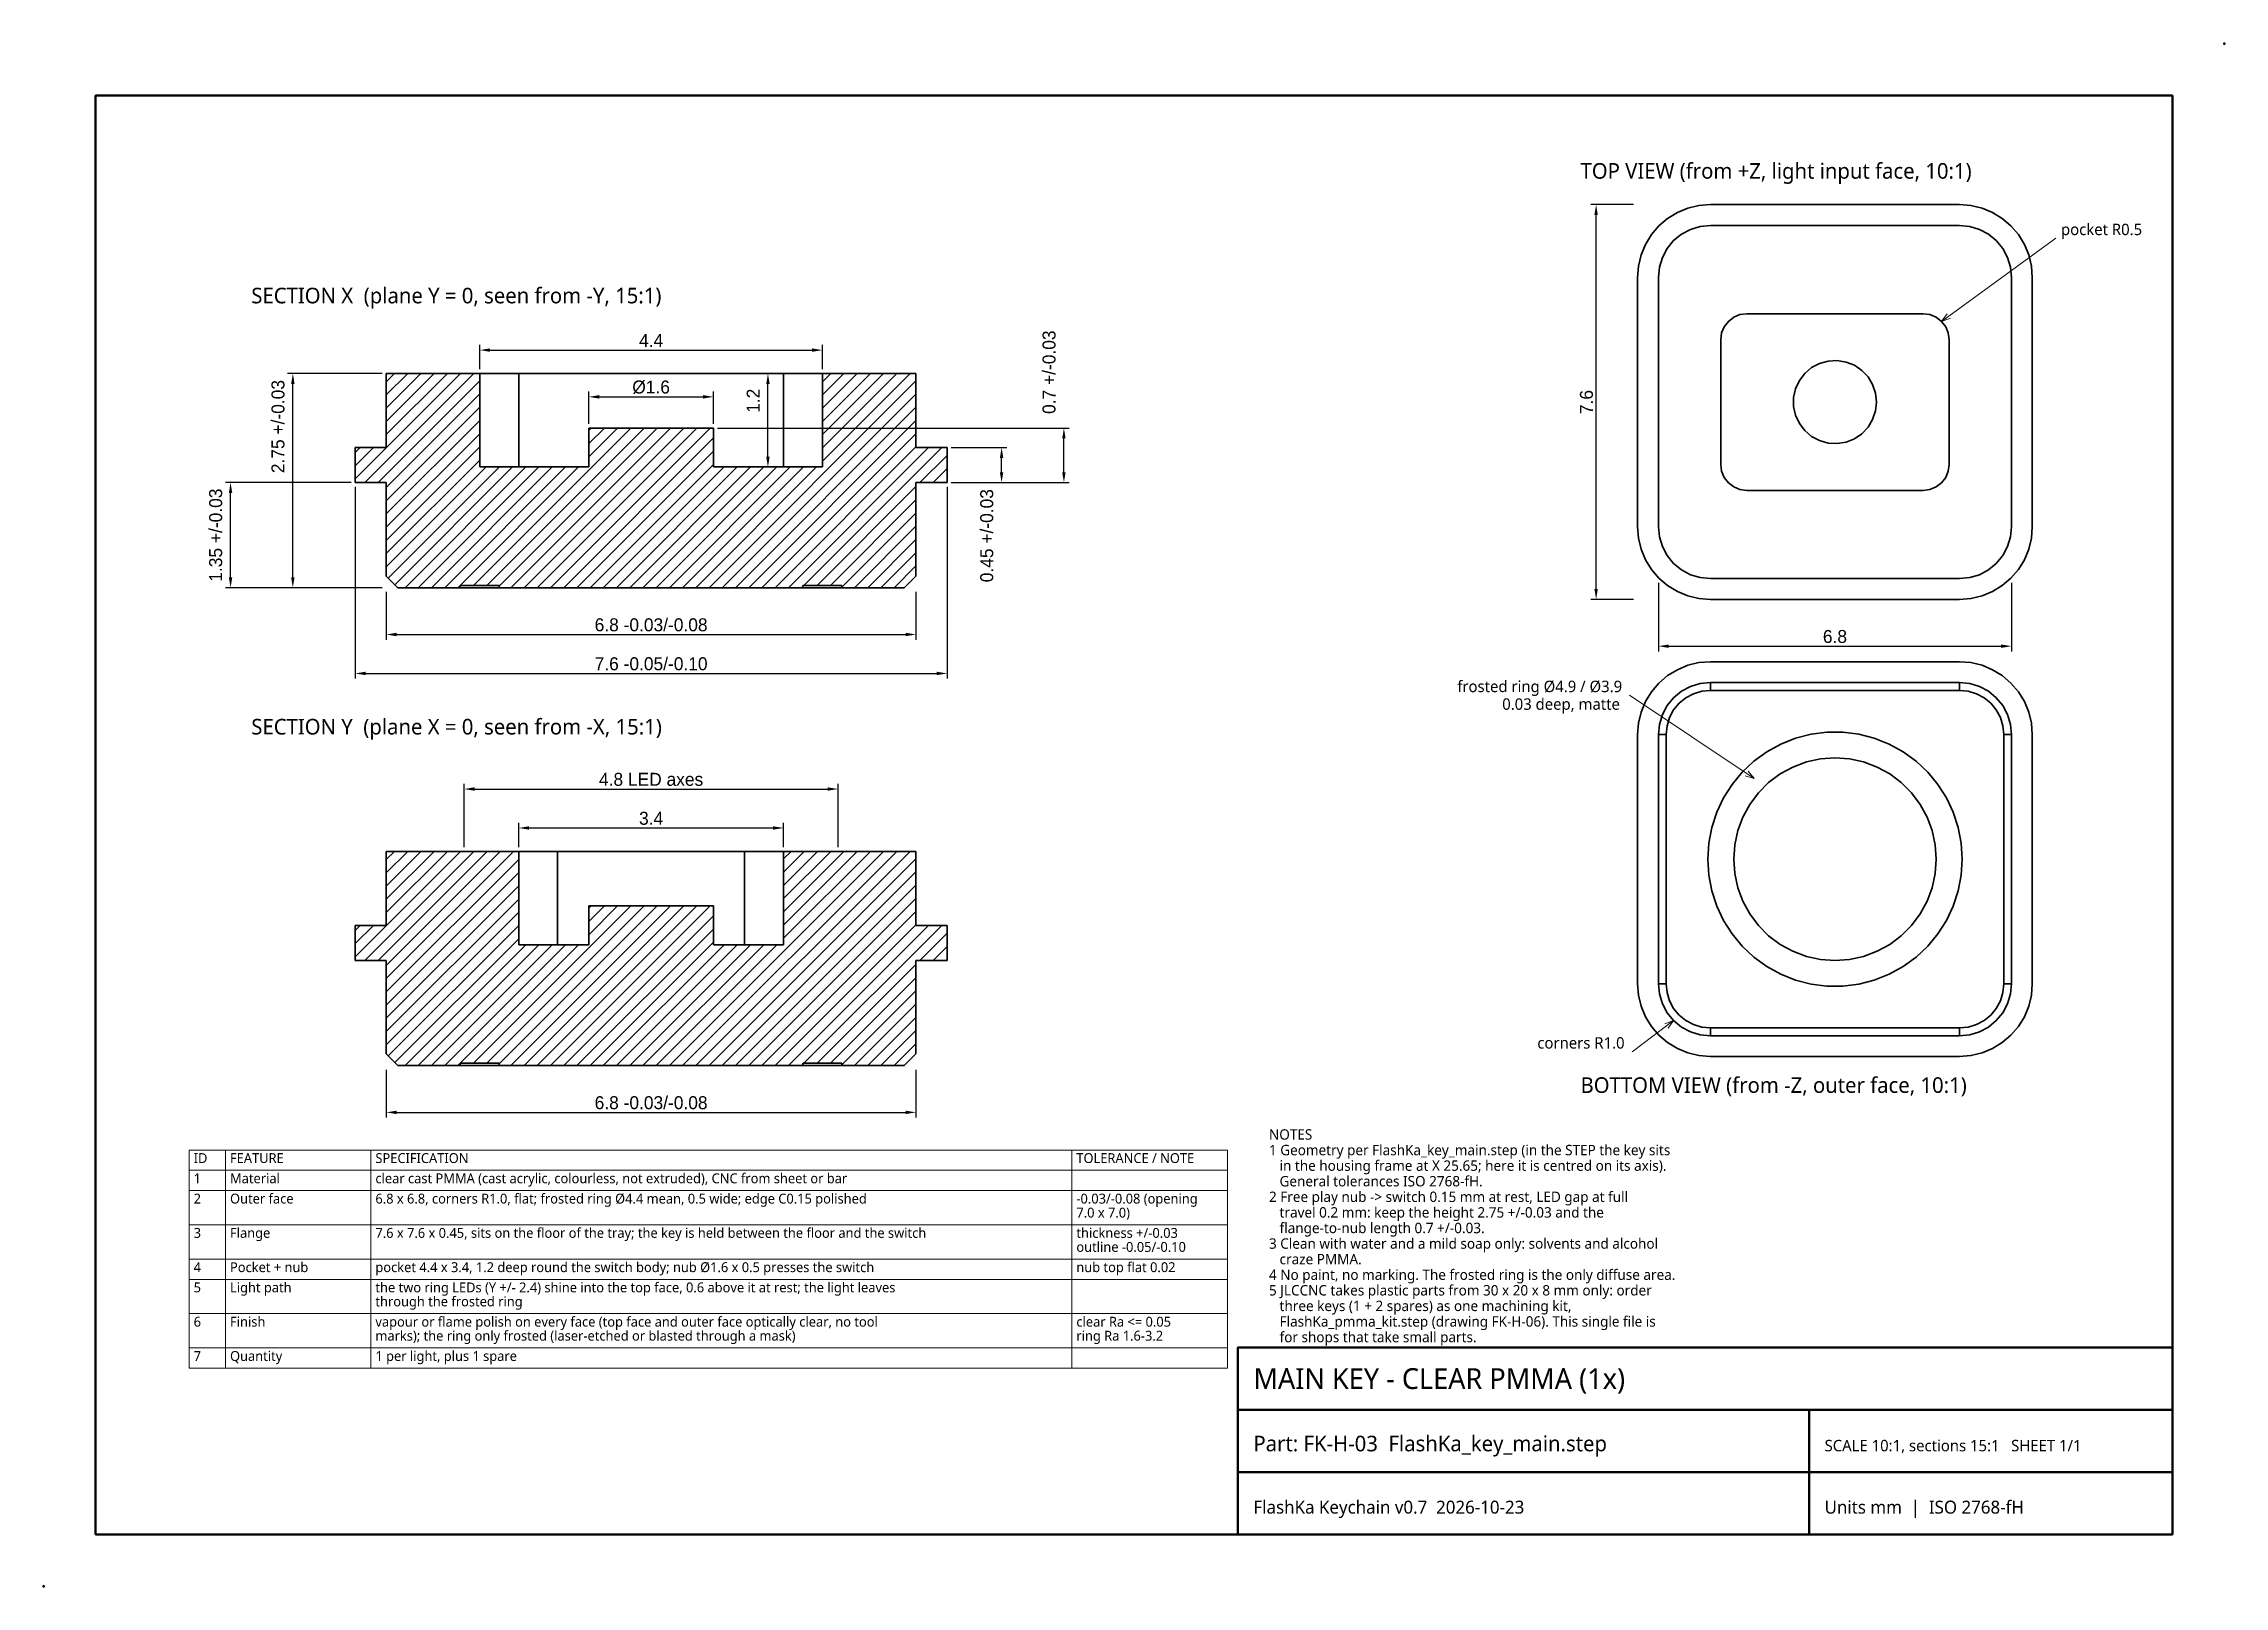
# Model space of a CAD drawing. Header units: millimetres. Extents: x 0 to 420, y 0 to 297.
import ezdxf

# ---------------------------------------------------------------- set-up
doc = ezdxf.new("R2010")
doc.units = ezdxf.units.MM
for name, color, linetype, lineweight in [('BORDER', 7, 'Continuous', 50), ('DIM', 5, 'Continuous', 13), ('HATCH', 8, 'Continuous', 9), ('TABLE', 7, 'Continuous', 18), ('TEXT', 7, 'Continuous', 18), ('VISIBLE', 7, 'Continuous', 35)]:
    doc.layers.add(name, color=color, linetype=linetype, lineweight=lineweight)
doc.styles.add('OpenSans', font='OpenSans-Regular.ttf')
doc.dimstyles.new('FK10', dxfattribs={"dimtxt": 2.5, "dimasz": 2, "dimexe": 1, "dimexo": 0.8, "dimgap": 0.6, "dimtad": 1, "dimdec": 3, "dimlfac": 0.1, "dimdsep": 46, "dimcen": 2.5, "dimclrd": 5, "dimclre": 5, "dimclrt": 7, "dimazin": 3, "dimtfac": 1, "dimtmove": 0, "dimatfit": 3})
doc.dimstyles.new('FK15', dxfattribs={"dimtxt": 2.5, "dimasz": 2, "dimexe": 1, "dimexo": 0.8, "dimgap": 0.6, "dimtad": 1, "dimdec": 3, "dimlfac": 0.066667, "dimdsep": 46, "dimcen": 2.5, "dimclrd": 5, "dimclre": 5, "dimclrt": 7, "dimazin": 3, "dimtfac": 1, "dimtmove": 0, "dimatfit": 3})

msp = doc.modelspace()

# ---------------------------------------------------------------- linework, layer by layer
at = {"layer": 'BORDER'}
for p, q in [((230, 34), (410, 34)), ((340, 10), (340, 34)), ((230, 22), (410, 22))]:
    msp.add_line(p, q, dxfattribs=at)
for points in [[(10, 10), (410, 10), (410, 287), (10, 287)], [(230, 10), (410, 10), (410, 46), (230, 46)]]:
    msp.add_lwpolyline(points, close=True, dxfattribs=at)
for p in [(420, 297), (0, 0)]:
    msp.add_point(p, dxfattribs=at)
at = {"layer": 'DIM'}
for p, q in [((365.5355, 243.5355), (387.5355, 259.5355)), ((365.5355, 243.5355), (366.6134, 244.9772)), ((365.5355, 243.5355), (367.2391, 244.1168)), ((329.4437, 155.5563), (305.4437, 171.5563)), ((329.4437, 155.5563), (327.7178, 156.0676)), ((329.4437, 155.5563), (328.3079, 156.9528)), ((313.9289, 108.9289), (305.9289, 102.9289)), ((313.9289, 108.9289), (312.2341, 108.3227)), ((313.9289, 108.9289), (312.8724, 107.4716))]:
    msp.add_line(p, q, dxfattribs=at)
at = {"layer": 'HATCH'}
for p, q in [((60, 213.1859), (80.3141, 233.5)), ((61.8597, 212.5), (82.8597, 233.5)), ((64.4053, 212.5), (84, 232.0947)), ((66, 221.7315), (77.7685, 233.5)), ((66, 224.2771), (75.2229, 233.5)), ((66, 226.8227), (72.6773, 233.5)), ((66, 229.3682), (70.1318, 233.5)), ((66, 231.9138), (67.5862, 233.5)), ((128.1595, 192.25), (168, 232.0905)), ((150, 216.636), (166.864, 233.5)), ((150, 219.1816), (164.3184, 233.5)), ((150, 221.7272), (161.7728, 233.5)), ((150, 224.2728), (159.2272, 233.5)), ((150, 226.8184), (156.6816, 233.5)), ((150, 229.364), (154.136, 233.5)), ((150, 231.9095), (151.5905, 233.5)), ((66, 211.5492), (84, 229.5492)), ((66, 209.0036), (84, 227.0036)), ((130.7051, 192.25), (168, 229.5449)), ((133.2507, 192.25), (168, 226.9993)), ((66, 206.458), (84, 224.458)), ((82.789, 192.7), (113.089, 223)), ((85.3346, 192.7), (115.6346, 223)), ((87.75, 192.5698), (118.1802, 223)), ((89.9758, 192.25), (120.7258, 223)), ((92.5214, 192.25), (123.2714, 223)), ((95.0669, 192.25), (125.8169, 223)), ((97.6125, 192.25), (128.3625, 223)), ((105, 217.4566), (110.5434, 223)), ((105, 220.0021), (107.9979, 223)), ((105, 222.5477), (105.4523, 223)), ((135.7963, 192.25), (168, 224.4537)), ((60, 215.7315), (63.5185, 219.25)), ((60, 218.2771), (60.9729, 219.25)), ((66, 203.9124), (84, 221.9124)), ((66, 201.3668), (84, 219.3668)), ((100.1581, 192.25), (129, 221.0919)), ((102.7037, 192.25), (129, 218.5463)), ((138.3419, 192.25), (168, 221.9081)), ((140.8875, 192.25), (168, 219.3625)), ((143.433, 192.25), (170.433, 219.25)), ((146.4286, 192.7), (172.9786, 219.25)), ((66, 198.8212), (84, 216.8212)), ((66, 196.2757), (85.2243, 215.5)), ((66.385, 194.115), (87.7699, 215.5)), ((67.6578, 192.8422), (90.3155, 215.5)), ((69.6111, 192.25), (92.8611, 215.5)), ((72.1567, 192.25), (95.4067, 215.5)), ((74.7023, 192.25), (97.9523, 215.5)), ((77.2479, 192.25), (100.4979, 215.5)), ((79.7934, 192.25), (103.0434, 215.5)), ((105.2493, 192.25), (129, 216.0007)), ((107.7949, 192.25), (131.0449, 215.5)), ((110.3405, 192.25), (133.5905, 215.5)), ((112.886, 192.25), (136.136, 215.5)), ((115.4316, 192.25), (138.6816, 215.5)), ((117.9772, 192.25), (141.2272, 215.5)), ((120.5228, 192.25), (143.7728, 215.5)), ((123.0684, 192.25), (146.3184, 215.5)), ((125.614, 192.25), (148.864, 215.5)), ((168.7742, 212.5), (174, 217.7258)), ((171.3198, 212.5), (174, 215.1802)), ((148.9742, 192.7), (168, 211.7258)), ((173.8654, 212.5), (174, 212.6346)), ((151.5198, 192.7), (168, 209.1802)), ((153.75, 192.3846), (168, 206.6346)), ((156.161, 192.25), (168, 204.089)), ((158.7066, 192.25), (168, 201.5434)), ((161.2521, 192.25), (168, 198.9979)), ((163.7977, 192.25), (168, 196.4523)), ((145.9786, 192.25), (146.25, 192.5214)), ((60, 121.1859), (80.3141, 141.5)), ((61.8597, 120.5), (82.8597, 141.5)), ((64.4053, 120.5), (85.4053, 141.5)), ((66, 117.0036), (90.4964, 141.5)), ((66, 119.5492), (87.9508, 141.5)), ((66, 129.7315), (77.7685, 141.5)), ((66, 132.2771), (75.2229, 141.5)), ((66, 134.8227), (72.6773, 141.5)), ((66, 137.3682), (70.1318, 141.5)), ((66, 139.9138), (67.5862, 141.5)), ((66, 114.458), (91.5, 139.958)), ((120.5228, 100.25), (161.7728, 141.5)), ((123.0684, 100.25), (164.3184, 141.5)), ((125.614, 100.25), (166.864, 141.5)), ((128.1595, 100.25), (168, 140.0905)), ((142.5, 124.7728), (159.2272, 141.5)), ((142.5, 127.3184), (156.6816, 141.5)), ((142.5, 129.864), (154.136, 141.5)), ((142.5, 132.4095), (151.5905, 141.5)), ((142.5, 134.9551), (149.0449, 141.5)), ((142.5, 137.5007), (146.4993, 141.5)), ((142.5, 140.0463), (143.9537, 141.5)), ((66, 111.9124), (91.5, 137.4124)), ((66, 109.3668), (91.5, 134.8668)), ((130.7051, 100.25), (168, 137.5449)), ((133.2507, 100.25), (168, 134.9993)), ((66, 106.8212), (91.5, 132.3212)), ((82.789, 100.7), (113.089, 131)), ((85.3346, 100.7), (115.6346, 131)), ((87.75, 100.5698), (118.1802, 131)), ((89.9758, 100.25), (120.7258, 131)), ((92.5214, 100.25), (123.2714, 131)), ((95.0669, 100.25), (125.8169, 131)), ((97.6125, 100.25), (128.3625, 131)), ((105, 125.4566), (110.5434, 131)), ((105, 128.0021), (107.9979, 131)), ((105, 130.5477), (105.4523, 131)), ((135.7963, 100.25), (168, 132.4537)), ((60, 123.7315), (63.5185, 127.25)), ((60, 126.2771), (60.9729, 127.25)), ((66, 104.2757), (91.5, 129.7757)), ((66.385, 102.115), (91.5, 127.2301)), ((100.1581, 100.25), (129, 129.0919)), ((102.7037, 100.25), (129, 126.5463)), ((138.3419, 100.25), (168, 129.9081)), ((140.8875, 100.25), (168, 127.3625)), ((143.433, 100.25), (170.433, 127.25)), ((146.4286, 100.7), (172.9786, 127.25)), ((67.6578, 100.8422), (91.5, 124.6845)), ((69.6111, 100.25), (92.8611, 123.5)), ((72.1567, 100.25), (95.4067, 123.5)), ((74.7023, 100.25), (97.9523, 123.5)), ((77.2479, 100.25), (100.4979, 123.5)), ((79.7934, 100.25), (103.0434, 123.5)), ((105.2493, 100.25), (129, 124.0007)), ((107.7949, 100.25), (131.0449, 123.5)), ((110.3405, 100.25), (133.5905, 123.5)), ((112.886, 100.25), (136.136, 123.5)), ((115.4316, 100.25), (138.6816, 123.5)), ((117.9772, 100.25), (141.2272, 123.5)), ((168.7742, 120.5), (174, 125.7258)), ((171.3198, 120.5), (174, 123.1802)), ((148.9742, 100.7), (168, 119.7258)), ((173.8654, 120.5), (174, 120.6346)), ((151.5198, 100.7), (168, 117.1802)), ((153.75, 100.3846), (168, 114.6346)), ((156.161, 100.25), (168, 112.089)), ((158.7066, 100.25), (168, 109.5434)), ((161.2521, 100.25), (168, 106.9979)), ((163.7977, 100.25), (168, 104.4523)), ((145.9786, 100.25), (146.25, 100.5214))]:
    msp.add_line(p, q, dxfattribs=at)
at = {"layer": 'TABLE'}
for p, q in [((28, 84), (228, 84)), ((28, 84), (28, 42)), ((35, 84), (35, 42)), ((63, 84), (63, 42)), ((198, 84), (198, 42)), ((228, 84), (228, 42)), ((28, 80.1), (228, 80.1)), ((28, 76.2), (228, 76.2)), ((28, 69.6), (228, 69.6)), ((28, 63), (228, 63)), ((28, 59.1), (228, 59.1)), ((28, 52.5), (228, 52.5)), ((28, 45.9), (228, 45.9)), ((28, 42), (228, 42))]:
    msp.add_line(p, q, dxfattribs=at)
at = {"layer": 'VISIBLE'}
for points in [[(307, 252), (307.1724, 254.1901), (307.6852, 256.3262), (308.5259, 258.3559), (309.6738, 260.229), (311.1005, 261.8995), (312.771, 263.3262), (314.6441, 264.4741), (316.6738, 265.3148), (318.8099, 265.8276), (321, 266)], [(321, 266), (369, 266)], [(383, 252), (382.8276, 254.1901), (382.3148, 256.3262), (381.4741, 258.3559), (380.3262, 260.229), (378.8995, 261.8995), (377.229, 263.3262), (375.3559, 264.4741), (373.3262, 265.3148), (371.1901, 265.8276), (369, 266)], [(311, 252), (311.1921, 253.9509), (311.7612, 255.8268), (312.6853, 257.5557), (313.9289, 259.0711), (315.4443, 260.3147), (317.1732, 261.2388), (319.0491, 261.8079), (321, 262)], [(321, 262), (369, 262)], [(379, 252), (378.8079, 253.9509), (378.2388, 255.8268), (377.3147, 257.5557), (376.0711, 259.0711), (374.5557, 260.3147), (372.8268, 261.2388), (370.9509, 261.8079), (369, 262)], [(307, 204), (307, 252)], [(311, 204), (311, 252)], [(379, 204), (379, 252)], [(383, 204), (383, 252)], [(328, 245), (326.7059, 244.8296), (325.5, 244.3301), (324.4645, 243.5355), (323.6699, 242.5), (323.1704, 241.2941), (323, 240)], [(362, 245), (328, 245)], [(367, 240), (366.8296, 241.2941), (366.3301, 242.5), (365.5355, 243.5355), (364.5, 244.3301), (363.2941, 244.8296), (362, 245)], [(323, 216), (323, 240)], [(367, 216), (367, 240)], [(353, 228), (352.813, 229.7198), (352.2606, 231.3591), (351.3687, 232.8414), (350.1791, 234.0973), (348.7473, 235.0681), (347.1402, 235.7084), (345.4331, 235.9883), (343.7057, 235.8946), (342.0389, 235.4318), (340.5105, 234.6215), (339.192, 233.5016), (338.1451, 232.1244), (337.4188, 230.5544), (337.0469, 228.865), (337.0469, 227.135), (337.4188, 225.4456), (338.1451, 223.8756), (339.192, 222.4984), (340.5105, 221.3785), (342.0389, 220.5682), (343.7057, 220.1054), (345.4331, 220.0117), (347.1402, 220.2916), (348.7473, 220.9319), (350.1791, 221.9027), (351.3687, 223.1586), (352.2606, 224.6409), (352.813, 226.2802), (353, 228)], [(84, 233.5), (66, 233.5)], [(66, 219.25), (66, 233.5)], [(84, 215.5), (84, 233.5)], [(91.5, 233.5), (90.6603, 233.5), (89.8311, 233.5), (89.0229, 233.5), (88.2459, 233.5), (87.5098, 233.5), (86.8238, 233.5), (86.1967, 233.5), (85.6363, 233.5), (85.1496, 233.5), (84.7427, 233.5), (84.4209, 233.5), (84.188, 233.5), (84.0472, 233.5), (84, 233.5)], [(142.5, 233.5), (91.5, 233.5)], [(91.5, 215.5), (91.5, 233.5)], [(150, 233.5), (149.9528, 233.5), (149.812, 233.5), (149.5791, 233.5), (149.2573, 233.5), (148.8504, 233.5), (148.3637, 233.5), (147.8033, 233.5), (147.1762, 233.5), (146.4902, 233.5), (145.7541, 233.5), (144.9771, 233.5), (144.1689, 233.5), (143.3397, 233.5), (142.5, 233.5)], [(142.5, 215.5), (142.5, 233.5)], [(168, 233.5), (150, 233.5)], [(150, 215.5), (150, 233.5)], [(168, 219.25), (168, 233.5)], [(129, 223), (105, 223)], [(105, 223), (105, 215.5)], [(129, 215.5), (129, 223)], [(66, 219.25), (60, 219.25)], [(60, 212.5), (60, 219.25)], [(60, 219.25), (60.0322, 219.25), (60.1286, 219.25), (60.2891, 219.25), (60.513, 219.25), (60.7997, 219.25), (61.1483, 219.25), (61.5578, 219.25), (62.0268, 219.25), (62.5541, 219.25), (63.1378, 219.25), (63.7763, 219.25), (64.4676, 219.25), (65.2096, 219.25), (66, 219.25)], [(174, 219.25), (168, 219.25)], [(174, 219.25), (173.9678, 219.25), (173.8714, 219.25), (173.7109, 219.25), (173.487, 219.25), (173.2003, 219.25), (172.8517, 219.25), (172.4422, 219.25), (171.9732, 219.25), (171.4459, 219.25), (170.8622, 219.25), (170.2237, 219.25), (169.5324, 219.25), (168.7904, 219.25), (168, 219.25)], [(174, 212.5), (174, 219.25)], [(105, 215.5), (84, 215.5)], [(91.5, 215.5), (105, 215.5)], [(150, 215.5), (129, 215.5)], [(129, 215.5), (142.5, 215.5)], [(323, 216), (323.1704, 214.7059), (323.6699, 213.5), (324.4645, 212.4645), (325.5, 211.6699), (326.7059, 211.1704), (328, 211)], [(362, 211), (363.2941, 211.1704), (364.5, 211.6699), (365.5355, 212.4645), (366.3301, 213.5), (366.8296, 214.7059), (367, 216)], [(66, 212.5), (60, 212.5)], [(60, 212.5), (60.0322, 212.5), (60.1286, 212.5), (60.2891, 212.5), (60.513, 212.5), (60.7997, 212.5), (61.1483, 212.5), (61.5578, 212.5), (62.0268, 212.5), (62.5541, 212.5), (63.1378, 212.5), (63.7763, 212.5), (64.4676, 212.5), (65.2096, 212.5), (66, 212.5)], [(66, 194.5), (66, 212.5)], [(168, 194.5), (168, 212.5)], [(174, 212.5), (168, 212.5)], [(174, 212.5), (173.9678, 212.5), (173.8714, 212.5), (173.7109, 212.5), (173.487, 212.5), (173.2003, 212.5), (172.8517, 212.5), (172.4422, 212.5), (171.9732, 212.5), (171.4459, 212.5), (170.8622, 212.5), (170.2237, 212.5), (169.5324, 212.5), (168.7904, 212.5), (168, 212.5)], [(362, 211), (328, 211)], [(307, 204), (307.1724, 201.8099), (307.6852, 199.6738), (308.5259, 197.6441), (309.6738, 195.771), (311.1005, 194.1005), (312.771, 192.6738), (314.6441, 191.5259), (316.6738, 190.6852), (318.8099, 190.1724), (321, 190)], [(311, 204), (311.1921, 202.0491), (311.7612, 200.1732), (312.6853, 198.4443), (313.9289, 196.9289), (315.4443, 195.6853), (317.1732, 194.7612), (319.0491, 194.1921), (321, 194)], [(383, 204), (382.8276, 201.8099), (382.3148, 199.6738), (381.4741, 197.6441), (380.3262, 195.771), (378.8995, 194.1005), (377.229, 192.6738), (375.3559, 191.5259), (373.3262, 190.6852), (371.1901, 190.1724), (369, 190)], [(379, 204), (378.8079, 202.0491), (378.2388, 200.1732), (377.3147, 198.4443), (376.0711, 196.9289), (374.5557, 195.6853), (372.8268, 194.7612), (370.9509, 194.1921), (369, 194)], [(66, 194.5), (68.25, 192.25)], [(165.75, 192.25), (168, 194.5)], [(321, 194), (369, 194)], [(80.25, 192.25), (68.25, 192.25)], [(80.25, 192.7), (80.25, 192.25)], [(87.75, 192.7), (80.25, 192.7)], [(87.75, 192.7), (86.7485, 192.7), (85.8123, 192.7), (84.9433, 192.7), (84.1435, 192.7), (83.4146, 192.7), (82.7581, 192.7), (82.1754, 192.7), (81.6679, 192.7), (81.2366, 192.7), (80.8825, 192.7), (80.6062, 192.7), (80.4085, 192.7), (80.2896, 192.7), (80.25, 192.7)], [(80.25, 192.25), (80.2896, 192.25), (80.4085, 192.25), (80.6062, 192.25), (80.8825, 192.25), (81.2366, 192.25), (81.6679, 192.25), (82.1754, 192.25), (82.7581, 192.25), (83.4146, 192.25), (84.1435, 192.25), (84.9433, 192.25), (85.8123, 192.25), (86.7485, 192.25), (87.75, 192.25)], [(87.75, 192.7), (87.75, 192.25)], [(146.25, 192.25), (87.75, 192.25)], [(146.25, 192.25), (146.25, 192.7)], [(153.75, 192.7), (146.25, 192.7)], [(153.75, 192.7), (153.7104, 192.7), (153.5915, 192.7), (153.3938, 192.7), (153.1175, 192.7), (152.7634, 192.7), (152.3321, 192.7), (151.8246, 192.7), (151.2419, 192.7), (150.5854, 192.7), (149.8565, 192.7), (149.0567, 192.7), (148.1877, 192.7), (147.2515, 192.7), (146.25, 192.7)], [(146.25, 192.25), (147.2515, 192.25), (148.1877, 192.25), (149.0567, 192.25), (149.8565, 192.25), (150.5854, 192.25), (151.2419, 192.25), (151.8246, 192.25), (152.3321, 192.25), (152.7634, 192.25), (153.1175, 192.25), (153.3938, 192.25), (153.5915, 192.25), (153.7104, 192.25), (153.75, 192.25)], [(153.75, 192.25), (153.75, 192.7)], [(165.75, 192.25), (153.75, 192.25)], [(321, 190), (369, 190)], [(307, 164), (307.1724, 166.1901), (307.6852, 168.3262), (308.5259, 170.3559), (309.6738, 172.229), (311.1005, 173.8995), (312.771, 175.3262), (314.6441, 176.4741), (316.6738, 177.3148), (318.8099, 177.8276), (321, 178)], [(321, 178), (369, 178)], [(383, 164), (382.8276, 166.1901), (382.3148, 168.3262), (381.4741, 170.3559), (380.3262, 172.229), (378.8995, 173.8995), (377.229, 175.3262), (375.3559, 176.4741), (373.3262, 177.3148), (371.1901, 177.8276), (369, 178)], [(321, 174), (319.0491, 173.8079), (317.1732, 173.2388), (315.4443, 172.3147), (313.9289, 171.0711), (312.6853, 169.5557), (311.7612, 167.8268), (311.1921, 165.9509), (311, 164)], [(321, 172.5), (319.3417, 172.3367), (317.7472, 171.853), (316.2777, 171.0675), (314.9896, 170.0104), (313.9325, 168.7223), (313.147, 167.2528), (312.6633, 165.6583), (312.5, 164)], [(369, 174), (321, 174)], [(321, 174), (321, 172.5)], [(369, 172.5), (321, 172.5)], [(379, 164), (378.8079, 165.9509), (378.2388, 167.8268), (377.3147, 169.5557), (376.0711, 171.0711), (374.5557, 172.3147), (372.8268, 173.2388), (370.9509, 173.8079), (369, 174)], [(369, 174), (369, 172.5)], [(377.5, 164), (377.3367, 165.6583), (376.853, 167.2528), (376.0675, 168.7223), (375.0104, 170.0104), (373.7223, 171.0675), (372.2528, 171.853), (370.6583, 172.3367), (369, 172.5)], [(307, 164), (307, 116)], [(311, 164), (311, 116)], [(311, 164), (312.5, 164)], [(312.5, 164), (312.5, 116)], [(369.5, 140), (369.3068, 143.0707), (368.7303, 146.0929), (367.7795, 149.0191), (366.4695, 151.803), (364.8209, 154.4007), (362.8597, 156.7714), (360.6169, 158.8776), (358.1278, 160.686), (355.4316, 162.1683), (352.5709, 163.3009), (349.5908, 164.066), (346.5384, 164.4517), (343.4616, 164.4517), (340.4092, 164.066), (337.4291, 163.3009), (334.5684, 162.1683), (331.8722, 160.686), (329.3831, 158.8776), (327.1403, 156.7714), (325.1791, 154.4007), (323.5305, 151.803), (322.2205, 149.0191), (321.2697, 146.0929), (320.6932, 143.0707), (320.5, 140), (320.6932, 136.9293), (321.2697, 133.9071), (322.2205, 130.9809), (323.5305, 128.197), (325.1791, 125.5993), (327.1403, 123.2286), (329.3831, 121.1224), (331.8722, 119.314), (334.5684, 117.8317), (337.4291, 116.6991), (340.4092, 115.934), (343.4616, 115.5483), (346.5384, 115.5483), (349.5908, 115.934), (352.5709, 116.6991), (355.4316, 117.8317), (358.1278, 119.314), (360.6169, 121.1224), (362.8597, 123.2286), (364.8209, 125.5993), (366.4695, 128.197), (367.7795, 130.9809), (368.7303, 133.9071), (369.3068, 136.9293), (369.5, 140)], [(377.5, 116), (377.5, 164)], [(379, 164), (377.5, 164)], [(379, 116), (379, 164)], [(383, 164), (383, 116)], [(364.5, 140), (364.3015, 142.7751), (363.7101, 145.4938), (362.7378, 148.1006), (361.4044, 150.5425), (359.7371, 152.7698), (357.7698, 154.7371), (355.5425, 156.4044), (353.1006, 157.7378), (350.4938, 158.7101), (347.7751, 159.3015), (345, 159.5), (342.2249, 159.3015), (339.5062, 158.7101), (336.8994, 157.7378), (334.4575, 156.4044), (332.2302, 154.7371), (330.2629, 152.7698), (328.5956, 150.5425), (327.2622, 148.1006), (326.2899, 145.4938), (325.6985, 142.7751), (325.5, 140), (325.6985, 137.2249), (326.2899, 134.5062), (327.2622, 131.8994), (328.5956, 129.4575), (330.2629, 127.2302), (332.2302, 125.2629), (334.4575, 123.5956), (336.8994, 122.2622), (339.5062, 121.2899), (342.2249, 120.6985), (345, 120.5), (347.7751, 120.6985), (350.4938, 121.2899), (353.1006, 122.2622), (355.5425, 123.5956), (357.7698, 125.2629), (359.7371, 127.2302), (361.4044, 129.4575), (362.7378, 131.8994), (363.7101, 134.5062), (364.3015, 137.2249), (364.5, 140)], [(66, 141.5), (66, 127.25)], [(91.5, 141.5), (66, 141.5)], [(99, 141.5), (98.1603, 141.5), (97.3311, 141.5), (96.5229, 141.5), (95.7459, 141.5), (95.0098, 141.5), (94.3238, 141.5), (93.6967, 141.5), (93.1363, 141.5), (92.6496, 141.5), (92.2427, 141.5), (91.9209, 141.5), (91.688, 141.5), (91.5472, 141.5), (91.5, 141.5)], [(91.5, 141.5), (91.5, 123.5)], [(135, 141.5), (99, 141.5)], [(99, 123.5), (99, 141.5)], [(142.5, 141.5), (142.4528, 141.5), (142.312, 141.5), (142.0791, 141.5), (141.7573, 141.5), (141.3504, 141.5), (140.8637, 141.5), (140.3033, 141.5), (139.6762, 141.5), (138.9902, 141.5), (138.2541, 141.5), (137.4771, 141.5), (136.6689, 141.5), (135.8397, 141.5), (135, 141.5)], [(135, 123.5), (135, 141.5)], [(168, 141.5), (142.5, 141.5)], [(142.5, 141.5), (142.5, 123.5)], [(168, 141.5), (168, 127.25)], [(105, 131), (105, 123.5)], [(129, 131), (105, 131)], [(129, 131), (129, 123.5)], [(66, 127.25), (60, 127.25)], [(66, 127.25), (65.2096, 127.25), (64.4676, 127.25), (63.7763, 127.25), (63.1378, 127.25), (62.5541, 127.25), (62.0268, 127.25), (61.5578, 127.25), (61.1483, 127.25), (60.7997, 127.25), (60.513, 127.25), (60.2891, 127.25), (60.1286, 127.25), (60.0322, 127.25), (60, 127.25)], [(60, 127.25), (60, 120.5)], [(174, 127.25), (168, 127.25)], [(168, 127.25), (168.7904, 127.25), (169.5324, 127.25), (170.2237, 127.25), (170.8622, 127.25), (171.4459, 127.25), (171.9732, 127.25), (172.4422, 127.25), (172.8517, 127.25), (173.2003, 127.25), (173.487, 127.25), (173.7109, 127.25), (173.8714, 127.25), (173.9678, 127.25), (174, 127.25)], [(174, 127.25), (174, 120.5)], [(105, 123.5), (91.5, 123.5)], [(105, 123.5), (99, 123.5)], [(142.5, 123.5), (129, 123.5)], [(135, 123.5), (129, 123.5)], [(66, 120.5), (60, 120.5)], [(66, 120.5), (65.2096, 120.5), (64.4676, 120.5), (63.7763, 120.5), (63.1378, 120.5), (62.5541, 120.5), (62.0268, 120.5), (61.5578, 120.5), (61.1483, 120.5), (60.7997, 120.5), (60.513, 120.5), (60.2891, 120.5), (60.1286, 120.5), (60.0322, 120.5), (60, 120.5)], [(66, 120.5), (66, 102.5)], [(174, 120.5), (168, 120.5)], [(168, 120.5), (168.7904, 120.5), (169.5324, 120.5), (170.2237, 120.5), (170.8622, 120.5), (171.4459, 120.5), (171.9732, 120.5), (172.4422, 120.5), (172.8517, 120.5), (173.2003, 120.5), (173.487, 120.5), (173.7109, 120.5), (173.8714, 120.5), (173.9678, 120.5), (174, 120.5)], [(168, 120.5), (168, 102.5)], [(307, 116), (307.1724, 113.8099), (307.6852, 111.6738), (308.5259, 109.6441), (309.6738, 107.771), (311.1005, 106.1005), (312.771, 104.6738), (314.6441, 103.5259), (316.6738, 102.6852), (318.8099, 102.1724), (321, 102)], [(311, 116), (311.1921, 114.0491), (311.7612, 112.1732), (312.6853, 110.4443), (313.9289, 108.9289), (315.4443, 107.6853), (317.1732, 106.7612), (319.0491, 106.1921), (321, 106)], [(311, 116), (312.5, 116)], [(312.5, 116), (312.6633, 114.3417), (313.147, 112.7472), (313.9325, 111.2777), (314.9896, 109.9896), (316.2777, 108.9325), (317.7472, 108.147), (319.3417, 107.6633), (321, 107.5)], [(383, 116), (382.8276, 113.8099), (382.3148, 111.6738), (381.4741, 109.6441), (380.3262, 107.771), (378.8995, 106.1005), (377.229, 104.6738), (375.3559, 103.5259), (373.3262, 102.6852), (371.1901, 102.1724), (369, 102)], [(369, 107.5), (370.6583, 107.6633), (372.2528, 108.147), (373.7223, 108.9325), (375.0104, 109.9896), (376.0675, 111.2777), (376.853, 112.7472), (377.3367, 114.3417), (377.5, 116)], [(369, 106), (370.9509, 106.1921), (372.8268, 106.7612), (374.5557, 107.6853), (376.0711, 108.9289), (377.3147, 110.4443), (378.2388, 112.1732), (378.8079, 114.0491), (379, 116)], [(379, 116), (377.5, 116)], [(321, 107.5), (369, 107.5)], [(321, 106), (321, 107.5)], [(321, 106), (369, 106)], [(369, 106), (369, 107.5)], [(66, 102.5), (68.25, 100.25)], [(165.75, 100.25), (168, 102.5)], [(321, 102), (369, 102)], [(80.25, 100.25), (68.25, 100.25)], [(87.75, 100.7), (86.7485, 100.7), (85.8123, 100.7), (84.9433, 100.7), (84.1435, 100.7), (83.4146, 100.7), (82.7581, 100.7), (82.1754, 100.7), (81.6679, 100.7), (81.2366, 100.7), (80.8825, 100.7), (80.6062, 100.7), (80.4085, 100.7), (80.2896, 100.7), (80.25, 100.7)], [(80.25, 100.7), (80.25, 100.25)], [(87.75, 100.7), (80.25, 100.7)], [(87.75, 100.25), (86.7485, 100.25), (85.8123, 100.25), (84.9433, 100.25), (84.1435, 100.25), (83.4146, 100.25), (82.7581, 100.25), (82.1754, 100.25), (81.6679, 100.25), (81.2366, 100.25), (80.8825, 100.25), (80.6062, 100.25), (80.4085, 100.25), (80.2896, 100.25), (80.25, 100.25)], [(87.75, 100.7), (87.75, 100.25)], [(146.25, 100.25), (87.75, 100.25)], [(153.75, 100.7), (153.7104, 100.7), (153.5915, 100.7), (153.3938, 100.7), (153.1175, 100.7), (152.7634, 100.7), (152.3321, 100.7), (151.8246, 100.7), (151.2419, 100.7), (150.5854, 100.7), (149.8565, 100.7), (149.0567, 100.7), (148.1877, 100.7), (147.2515, 100.7), (146.25, 100.7)], [(153.75, 100.7), (146.25, 100.7)], [(146.25, 100.7), (146.25, 100.25)], [(153.75, 100.25), (153.7104, 100.25), (153.5915, 100.25), (153.3938, 100.25), (153.1175, 100.25), (152.7634, 100.25), (152.3321, 100.25), (151.8246, 100.25), (151.2419, 100.25), (150.5854, 100.25), (149.8565, 100.25), (149.0567, 100.25), (148.1877, 100.25), (147.2515, 100.25), (146.25, 100.25)], [(153.75, 100.7), (153.75, 100.25)], [(165.75, 100.25), (153.75, 100.25)]]:
    msp.add_lwpolyline(points, dxfattribs=at)

# ---------------------------------------------------------------- texts
at = {"layer": 'TEXT', "style": 'OpenSans'}
for s, height, p in [('TOP VIEW (from +Z, light input face, 10:1)', 3, (296, 271)), ('pocket R0.5', 2.2, (388.5355, 260.1355)), ('SECTION X  (plane Y = 0, seen from -Y, 15:1)', 3, (40, 247)), ('frosted ring Ø4.9 / Ø3.9', 2.2, (272.2556, 172.1563)), ('0.03 deep, matte', 2.2, (280.9171, 168.7563)), ('SECTION Y  (plane X = 0, seen from -X, 15:1)', 3, (40, 164)), ('corners R1.0', 2.2, (287.6737, 103.5289)), ('BOTTOM VIEW (from -Z, outer face, 10:1)', 3, (296, 95)), ('1 Geometry per FlashKa_key_main.step (in the STEP the key sits', 2, (236, 83)), ('NOTES', 2, (236, 86)), ('ID', 1.9, (28.9, 81.5)), ('FEATURE', 1.9, (35.9, 81.5)), ('SPECIFICATION', 1.9, (63.9, 81.5)), ('TOLERANCE / NOTE', 1.9, (198.9, 81.5)), ('   in the housing frame at X 25.65; here it is centred on its axis).', 2, (236, 80)), ('2', 1.9, (28.9, 73.7)), ('1', 1.9, (28.9, 77.6)), ('Outer face', 1.9, (35.9, 73.7)), ('Material', 1.9, (35.9, 77.6)), ('clear cast PMMA (cast acrylic, colourless, not extruded), CNC from sheet or bar', 1.9, (63.9, 77.6)), ('6.8 x 6.8, corners R1.0, flat; frosted ring Ø4.4 mean, 0.5 wide; edge C0.15 polished', 1.9, (63.9, 73.7)), ('-0.03/-0.08 (opening', 1.9, (198.9, 73.7)), ('2 Free play nub -> switch 0.15 mm at rest, LED gap at full', 2, (236, 74)), ('   General tolerances ISO 2768-fH.', 2, (236, 77)), ('7.0 x 7.0)', 1.9, (198.9, 71)), ('   travel 0.2 mm: keep the height 2.75 +/-0.03 and the', 2, (236, 71)), ('3', 1.9, (28.9, 67.1)), ('Flange', 1.9, (35.9, 67.1)), ('7.6 x 7.6 x 0.45, sits on the floor of the tray; the key is held between the floor and the switch', 1.9, (63.9, 67.1)), ('thickness +/-0.03', 1.9, (198.9, 67.1)), ('   flange-to-nub length 0.7 +/-0.03.', 2, (236, 68)), ('outline -0.05/-0.10', 1.9, (198.9, 64.4)), ('3 Clean with water and a mild soap only: solvents and alcohol', 2, (236, 65)), ('   craze PMMA.', 2, (236, 62)), ('4', 1.9, (28.9, 60.5)), ('Pocket + nub', 1.9, (35.9, 60.5)), ('pocket 4.4 x 3.4, 1.2 deep round the switch body; nub Ø1.6 x 0.5 presses the switch', 1.9, (63.9, 60.5)), ('nub top flat 0.02', 1.9, (198.9, 60.5)), ('4 No paint, no marking. The frosted ring is the only diffuse area.', 2, (236, 59)), ('5', 1.9, (28.9, 56.6)), ('Light path', 1.9, (35.9, 56.6)), ('the two ring LEDs (Y +/- 2.4) shine into the top face, 0.6 above it at rest; the light leaves', 1.9, (63.9, 56.6)), ('through the frosted ring', 1.9, (63.9, 53.9)), ('5 JLCCNC takes plastic parts from 30 x 20 x 8 mm only: order', 2, (236, 56)), ('   three keys (1 + 2 spares) as one machining kit,', 2, (236, 53)), ('6', 1.9, (28.9, 50)), ('Finish', 1.9, (35.9, 50)), ('vapour or flame polish on every face (top face and outer face optically clear, no tool', 1.9, (63.9, 50)), ('clear Ra <= 0.05', 1.9, (198.9, 50)), ('   FlashKa_pmma_kit.step (drawing FK-H-06). This single file is', 2, (236, 50)), ('marks); the ring only frosted (laser-etched or blasted through a mask)', 1.9, (63.9, 47.3)), ('ring Ra 1.6-3.2', 1.9, (198.9, 47.3)), ('   for shops that take small parts.', 2, (236, 47)), ('7', 1.9, (28.9, 43.4)), ('Quantity', 1.9, (35.9, 43.4)), ('1 per light, plus 1 spare', 1.9, (63.9, 43.4)), ('MAIN KEY - CLEAR PMMA (1x)', 4, (233, 38)), ('Part: FK-H-03  FlashKa_key_main.step', 3, (233, 26)), ('SCALE 10:1, sections 15:1   SHEET 1/1', 2.2, (343, 26)), ('FlashKa Keychain v0.7  2026-10-23', 2.5, (233, 14)), ('Units mm  |  ISO 2768-fH', 2.5, (343, 14))]:
    msp.add_text(s, height=height, dxfattribs=at).set_placement(p)

# ---------------------------------------------------------------- dimensions: what is measured, and where the dimension line sits
at = {"layer": 'DIM'}
msp.add_linear_dim(base=(299, 190), p1=(307, 190), p2=(307, 266), angle=90, dimstyle='FK10', dxfattribs=at).render()
for base, p1, p2, dimstyle in [((84, 238), (84, 233.5), (150, 233.5), 'FK15'), ((311, 181), (311, 194), (379, 194), 'FK10'), ((91.5, 146), (91.5, 141.5), (142.5, 141.5), 'FK15')]:
    msp.add_linear_dim(base=base, p1=p1, p2=p2, dimstyle=dimstyle, dxfattribs=at).render()
for base, p1, p2, location in [((196.5, 212.5), (174, 212.5), (129, 223), (193.65, 233.75)), ((48, 192.25), (66, 192.25), (66, 233.5), (45.15, 223.275)), ((184.5, 212.5), (174, 212.5), (174, 219.25), (181.65, 202.275))]:
    msp.add_linear_dim(base=base, p1=p1, p2=p2, angle=90, location=location, text='<> +/-0.03', dimstyle='FK15', override={"dimtmove": 2}, dxfattribs=at).render()
for base, p1, p2, text in [((105, 229), (105, 223), (129, 223), '%%c<>'), ((60, 175.75), (60, 212.5), (174, 212.5), '<> -0.05/-0.10'), ((66, 183.25), (66, 192.25), (168, 192.25), '<> -0.03/-0.08'), ((81, 153.5), (81, 141.5), (153, 141.5), '<> LED axes'), ((66, 91.25), (66, 100.25), (168, 100.25), '<> -0.03/-0.08')]:
    msp.add_linear_dim(base=base, p1=p1, p2=p2, text=text, dimstyle='FK15', dxfattribs=at).render()
msp.add_linear_dim(base=(139.5, 215.5), p1=(130.5, 215.5), p2=(130.5, 233.5), angle=90, location=(136.65, 228.25), dimstyle='FK15', override={"dimtmove": 2}, dxfattribs=at).render()
msp.add_linear_dim(base=(36, 192.25), p1=(66, 192.25), p2=(60, 212.5), angle=90, text='<> +/-0.03', dimstyle='FK15', dxfattribs=at).render()

doc.saveas('drawing.dxf')
